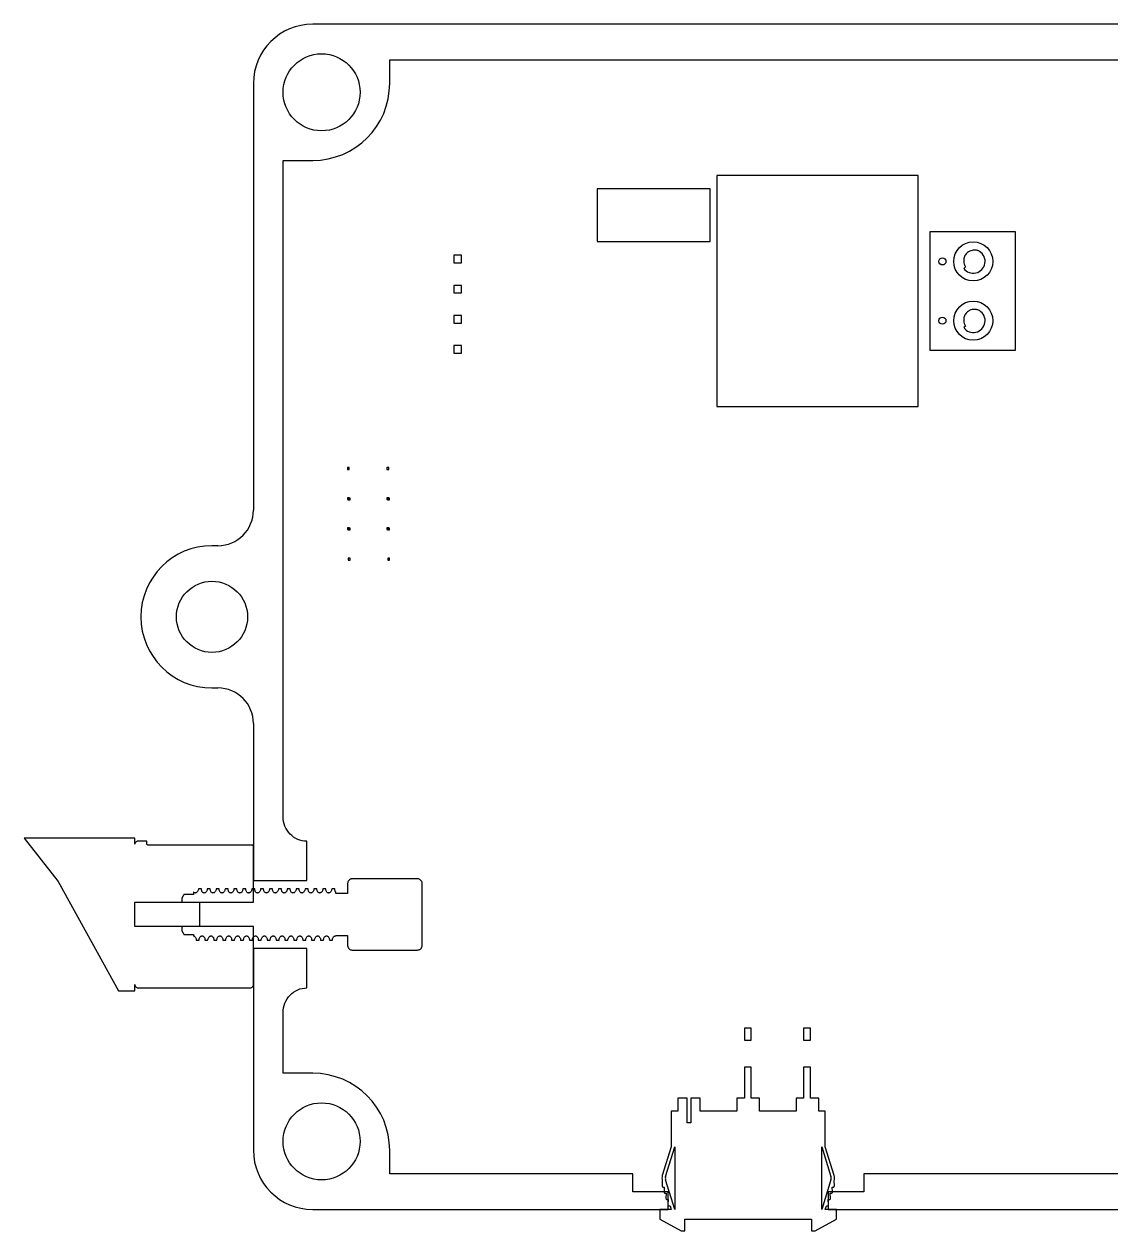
# Model space of a CAD drawing. Header units: millimetres. Extents: x -106 to 841, y -50 to 594.
# Drawn here: x -105.6 to -13.9, y -49.7 to 52.1 of the extents above; entities that cross this region are included whole.
import ezdxf

# ---------------------------------------------------------------- set-up
doc = ezdxf.new("R2010")
doc.units = ezdxf.units.MM

msp = doc.modelspace()

# ---------------------------------------------------------------- linework, layer by layer
for p, q in [((6.993, 52.11), (-81.206, 52.11)), ((-74.706, 47.11), (-74.706, 49.11)), ((-74.706, 49.11), (-6.607, 49.11)), ((-86.206, 47.11), (-86.206, 11.11)), ((-83.706, -14.748), (-83.706, 40.61)), ((-83.706, 40.61), (-81.206, 40.61)), ((-30.117, 39.344), (-47.117, 39.344)), ((-47.117, 39.344), (-47.117, 19.844)), ((-30.117, 19.844), (-30.117, 39.344)), ((-47.664, 38.207), (-57.189, 38.207)), ((-57.189, 38.207), (-57.189, 33.762)), ((-47.664, 33.762), (-47.664, 38.207)), ((-57.189, 33.762), (-47.664, 33.762)), ((-21.912, 34.594), (-29.133, 34.594)), ((-29.133, 34.594), (-29.133, 24.594)), ((-21.912, 24.594), (-21.912, 34.594)), ((-68.647, 32.614), (-69.287, 32.614)), ((-69.287, 32.614), (-69.287, 31.974)), ((-68.647, 31.974), (-68.647, 32.614)), ((-69.287, 31.974), (-68.647, 31.974)), ((-26.114, 31.624), (-26.276, 31.506)), ((-68.647, 30.074), (-69.287, 30.074)), ((-69.287, 30.074), (-69.287, 29.434)), ((-68.647, 29.434), (-68.647, 30.074)), ((-69.287, 29.434), (-68.647, 29.434)), ((-68.647, 27.534), (-69.287, 27.534)), ((-69.287, 27.534), (-69.287, 26.894)), ((-68.647, 26.894), (-68.647, 27.534)), ((-69.287, 26.894), (-68.647, 26.894)), ((-26.114, 26.624), (-26.276, 26.506)), ((-68.647, 24.994), (-69.287, 24.994)), ((-69.287, 24.994), (-69.287, 24.354)), ((-68.647, 24.354), (-68.647, 24.994)), ((-29.133, 24.594), (-21.912, 24.594)), ((-69.287, 24.354), (-68.647, 24.354)), ((-47.117, 19.844), (-30.117, 19.844)), ((-78.275, 14.698), (-78.275, 14.544)), ((-78.121, 14.698), (-78.275, 14.698)), ((-78.275, 14.544), (-78.121, 14.544)), ((-78.121, 14.544), (-78.121, 14.698)), ((-74.938, 14.698), (-74.938, 14.544)), ((-74.785, 14.698), (-74.938, 14.698)), ((-74.938, 14.544), (-74.785, 14.544)), ((-74.785, 14.544), (-74.785, 14.698)), ((-78.275, 12.158), (-78.275, 12.004)), ((-78.121, 12.158), (-78.275, 12.158)), ((-78.275, 12.004), (-78.212, 12.004)), ((-78.212, 12.132), (-78.212, 12.004)), ((-78.121, 12.132), (-78.212, 12.132)), ((-78.212, 12.004), (-78.121, 12.004)), ((-78.212, 12.004), (-78.212, 11.979)), ((-78.212, 11.979), (-78.058, 11.979)), ((-78.121, 12.132), (-78.121, 12.158)), ((-78.121, 12.004), (-78.121, 12.132)), ((-78.058, 12.132), (-78.121, 12.132)), ((-78.058, 11.979), (-78.058, 12.132)), ((-74.938, 12.158), (-74.938, 12.004)), ((-74.785, 12.158), (-74.938, 12.158)), ((-74.938, 12.004), (-74.875, 12.004)), ((-74.875, 12.132), (-74.875, 12.004)), ((-74.785, 12.132), (-74.875, 12.132)), ((-74.875, 12.004), (-74.785, 12.004)), ((-74.875, 12.004), (-74.875, 11.979)), ((-74.875, 11.979), (-74.722, 11.979)), ((-74.785, 12.132), (-74.785, 12.158)), ((-74.785, 12.004), (-74.785, 12.132)), ((-74.722, 12.132), (-74.785, 12.132)), ((-74.722, 11.979), (-74.722, 12.132)), ((-78.275, 9.618), (-78.275, 9.464)), ((-78.121, 9.618), (-78.275, 9.618)), ((-78.275, 9.464), (-78.212, 9.464)), ((-78.212, 9.592), (-78.212, 9.464)), ((-78.121, 9.592), (-78.212, 9.592)), ((-78.212, 9.464), (-78.121, 9.464)), ((-78.212, 9.464), (-78.212, 9.439)), ((-78.212, 9.439), (-78.058, 9.439)), ((-78.121, 9.592), (-78.121, 9.618)), ((-78.121, 9.464), (-78.121, 9.592)), ((-78.058, 9.592), (-78.121, 9.592)), ((-78.058, 9.439), (-78.058, 9.592)), ((-74.938, 9.618), (-74.938, 9.464)), ((-74.785, 9.618), (-74.938, 9.618)), ((-74.938, 9.464), (-74.875, 9.464)), ((-74.875, 9.592), (-74.875, 9.464)), ((-74.785, 9.592), (-74.875, 9.592)), ((-74.875, 9.464), (-74.785, 9.464)), ((-74.875, 9.464), (-74.875, 9.439)), ((-74.875, 9.439), (-74.722, 9.439)), ((-74.785, 9.592), (-74.785, 9.618)), ((-74.785, 9.464), (-74.785, 9.592)), ((-74.722, 9.592), (-74.785, 9.592)), ((-74.722, 9.439), (-74.722, 9.592)), ((-89.206, 8.11), (-89.706, 8.11)), ((-78.212, 7.052), (-78.212, 6.899)), ((-78.058, 7.052), (-78.212, 7.052)), ((-78.212, 6.899), (-78.058, 6.899)), ((-78.058, 6.899), (-78.058, 7.052)), ((-74.875, 7.052), (-74.875, 6.899)), ((-74.722, 7.052), (-74.875, 7.052)), ((-74.875, 6.899), (-74.722, 6.899)), ((-74.722, 6.899), (-74.722, 7.052)), ((-89.706, -3.89), (-89.206, -3.89)), ((-86.206, -6.89), (-86.206, -17.274)), ((-96.206, -16.552), (-105.556, -16.552)), ((-105.556, -16.552), (-102.697, -20.207)), ((-96.206, -17.078), (-96.206, -16.552)), ((-95.206, -16.815), (-95.956, -16.815)), ((-86.306, -17.143), (-95.106, -17.143)), ((-86.206, -17.274), (-86.206, -20.138)), ((-86.206, -17.566), (-86.206, -17.274)), ((-81.706, -20.138), (-81.706, -16.825)), ((-86.206, -17.966), (-86.206, -17.566)), ((-86.206, -20.138), (-86.206, -17.966)), ((-102.697, -20.207), (-97.6, -29.444)), ((-86.206, -20.138), (-81.706, -20.138)), ((-86.206, -20.833), (-86.206, -20.138)), ((-72.356, -19.998), (-77.865, -19.998)), ((-91.26, -21.302), (-92.06, -21.302)), ((-91.26, -21.111), (-91.26, -21.302)), ((-90.6, -20.833), (-90.849, -20.833)), ((-89.85, -20.833), (-90.099, -20.833)), ((-89.1, -20.833), (-89.349, -20.833)), ((-88.35, -20.833), (-88.599, -20.833)), ((-87.6, -20.833), (-87.849, -20.833)), ((-86.85, -20.833), (-87.099, -20.833)), ((-86.207, -20.833), (-86.349, -20.833)), ((-86.1, -20.833), (-86.207, -20.833)), ((-86.206, -21.974), (-86.206, -20.833)), ((-85.35, -20.833), (-85.599, -20.833)), ((-84.6, -20.833), (-84.849, -20.833)), ((-83.85, -20.833), (-84.099, -20.833)), ((-83.1, -20.833), (-83.349, -20.833)), ((-82.35, -20.833), (-82.599, -20.833)), ((-81.6, -20.833), (-81.849, -20.833)), ((-80.85, -20.833), (-81.099, -20.833)), ((-80.1, -20.833), (-80.349, -20.833)), ((-79.35, -20.833), (-79.599, -20.833)), ((-79.26, -21.225), (-79.26, -21.111)), ((-78.26, -21.225), (-79.26, -21.225)), ((-78.26, -20.394), (-78.26, -21.225)), ((-71.96, -25.603), (-71.96, -20.394)), ((-96.206, -24.023), (-96.206, -21.974)), ((-96.206, -21.974), (-90.76, -21.974)), ((-92.26, -21.632), (-92.26, -21.974)), ((-92.26, -21.974), (-90.76, -21.974)), ((-90.76, -21.974), (-86.206, -21.974)), ((-90.76, -21.974), (-90.76, -24.023)), ((-90.76, -24.023), (-96.206, -24.023)), ((-90.76, -24.023), (-92.26, -24.023)), ((-92.26, -24.023), (-92.26, -24.365)), ((-86.206, -24.023), (-90.76, -24.023)), ((-86.206, -24.903), (-86.206, -24.023)), ((-92.06, -24.695), (-91.26, -24.695)), ((-91.26, -24.695), (-91.26, -24.81)), ((-91.046, -25.164), (-90.796, -25.164)), ((-90.296, -25.164), (-90.046, -25.164)), ((-89.546, -25.164), (-89.296, -25.164)), ((-88.796, -25.164), (-88.546, -25.164)), ((-88.046, -25.164), (-87.796, -25.164)), ((-87.296, -25.164), (-87.046, -25.164)), ((-86.546, -25.164), (-86.296, -25.164)), ((-86.296, -25.164), (-86.296, -25.164)), ((-86.206, -25.878), (-86.206, -24.903)), ((-85.796, -25.164), (-85.546, -25.164)), ((-85.046, -25.164), (-84.796, -25.164)), ((-84.296, -25.164), (-84.046, -25.164)), ((-83.546, -25.164), (-83.296, -25.164)), ((-82.796, -25.164), (-82.546, -25.164)), ((-82.046, -25.164), (-81.796, -25.164)), ((-81.296, -25.164), (-81.046, -25.164)), ((-80.546, -25.164), (-80.296, -25.164)), ((-79.796, -25.164), (-79.546, -25.164)), ((-79.26, -24.81), (-79.26, -24.771)), ((-79.26, -24.771), (-78.26, -24.771)), ((-78.26, -24.771), (-78.26, -25.603)), ((-81.706, -25.878), (-86.206, -25.878)), ((-86.206, -25.878), (-86.206, -28.918)), ((-86.206, -27.992), (-86.206, -25.878)), ((-81.706, -29.192), (-81.706, -25.878)), ((-77.865, -25.998), (-72.356, -25.998)), ((-86.206, -28.391), (-86.206, -27.992)), ((-86.206, -28.724), (-86.206, -28.391)), ((-97.6, -29.444), (-96.206, -29.444)), ((-96.206, -29.444), (-96.206, -28.918)), ((-95.956, -29.182), (-86.456, -29.182)), ((-86.206, -28.918), (-86.206, -28.724)), ((-86.206, -28.918), (-86.206, -42.89)), ((-83.706, -36.39), (-83.706, -31.269)), ((-44.206, -32.59), (-44.781, -32.59)), ((-44.781, -32.59), (-44.781, -33.59)), ((-44.781, -33.59), (-44.206, -33.59)), ((-44.206, -33.59), (-44.206, -32.59)), ((-39.206, -32.59), (-39.781, -32.59)), ((-39.781, -32.59), (-39.781, -33.59)), ((-39.781, -33.59), (-39.206, -33.59)), ((-39.206, -33.59), (-39.206, -32.59)), ((-81.206, -36.39), (-83.706, -36.39)), ((-44.206, -35.89), (-44.781, -35.89)), ((-44.781, -35.89), (-44.781, -38.49)), ((-44.206, -38.49), (-44.206, -35.89)), ((-39.206, -35.89), (-39.781, -35.89)), ((-39.781, -35.89), (-39.781, -38.49)), ((-39.206, -38.49), (-39.206, -35.89)), ((-49.606, -38.49), (-50.406, -38.49)), ((-50.406, -38.49), (-50.406, -39.59)), ((-49.606, -40.59), (-49.606, -38.49)), ((-48.506, -38.49), (-49.306, -38.49)), ((-49.306, -38.49), (-49.306, -40.59)), ((-48.506, -39.59), (-48.506, -38.49)), ((-44.781, -38.49), (-45.406, -38.49)), ((-45.406, -38.49), (-45.406, -39.59)), ((-43.506, -38.49), (-44.206, -38.49)), ((-43.506, -39.59), (-43.506, -38.49)), ((-39.781, -38.49), (-40.406, -38.49)), ((-40.406, -38.49), (-40.406, -39.59)), ((-38.506, -38.49), (-39.206, -38.49)), ((-38.506, -39.59), (-38.506, -38.49)), ((-50.406, -39.59), (-50.956, -39.59)), ((-50.956, -39.59), (-50.956, -42.59)), ((-45.406, -39.59), (-48.506, -39.59)), ((-40.406, -39.59), (-43.506, -39.59)), ((-37.956, -39.59), (-38.506, -39.59)), ((-37.956, -42.59), (-37.956, -39.59)), ((-49.306, -40.59), (-49.606, -40.59)), ((-50.956, -42.59), (-51.704, -45.008)), ((-51.43, -45.092), (-50.656, -42.59)), ((-50.656, -42.59), (-50.656, -47.89)), ((-38.256, -47.89), (-38.256, -42.59)), ((-38.256, -42.59), (-37.482, -45.092)), ((-37.208, -45.008), (-37.956, -42.59)), ((-74.706, -44.89), (-74.706, -42.89)), ((-54.206, -44.89), (-74.706, -44.89)), ((-54.206, -46.39), (-54.206, -44.89)), ((-51.704, -45.473), (-51.725, -45.893)), ((-50.656, -47.89), (-51.43, -45.388)), ((-37.482, -45.388), (-38.256, -47.89)), ((-37.188, -45.893), (-37.208, -45.473)), ((-6.607, -44.89), (-34.706, -44.89)), ((-34.706, -44.89), (-34.706, -46.39)), ((-51.561, -46.39), (-54.206, -46.39)), ((-51.625, -45.998), (-51.542, -45.998)), ((-51.561, -46.39), (-51.562, -46.419)), ((-51.542, -45.998), (-51.561, -46.39)), ((-51.206, -46.39), (-51.561, -46.39)), ((-51.462, -46.523), (-51.379, -46.523)), ((-51.379, -46.523), (-51.4, -46.944)), ((-51.206, -47.547), (-51.206, -46.39)), ((-37.352, -46.39), (-37.706, -46.39)), ((-37.706, -46.39), (-37.706, -47.547)), ((-37.513, -46.944), (-37.534, -46.523)), ((-37.534, -46.523), (-37.45, -46.523)), ((-37.352, -46.39), (-37.371, -45.998)), ((-37.371, -45.998), (-37.288, -45.998)), ((-34.706, -46.39), (-37.352, -46.39)), ((-37.35, -46.419), (-37.352, -46.39)), ((-51.3, -47.049), (-51.216, -47.049)), ((-51.216, -47.049), (-51.237, -47.469)), ((-51.206, -47.89), (-51.206, -47.547)), ((-51.137, -47.574), (-51.054, -47.574)), ((-51.054, -47.574), (-50.956, -47.89)), ((-37.956, -47.89), (-37.859, -47.574)), ((-37.859, -47.574), (-37.775, -47.574)), ((-37.706, -47.547), (-37.706, -47.89)), ((-37.675, -47.469), (-37.696, -47.049)), ((-37.696, -47.049), (-37.613, -47.049)), ((-81.206, -47.89), (-51.906, -47.89)), ((-51.906, -47.89), (-51.206, -47.89)), ((-51.206, -47.89), (-51.906, -47.89)), ((-51.906, -47.89), (-51.906, -48.69)), ((-51.906, -48.69), (-50.106, -49.69)), ((-50.956, -47.89), (-51.206, -47.89)), ((-49.806, -49.69), (-49.806, -48.69)), ((-49.806, -48.69), (-49.706, -48.69)), ((-49.706, -48.69), (-39.467, -48.69)), ((-39.467, -48.69), (-39.106, -48.69)), ((-39.106, -48.69), (-39.106, -49.69)), ((-38.806, -49.69), (-37.006, -48.69)), ((-37.706, -47.89), (-37.956, -47.89)), ((-37.706, -47.89), (-37.006, -47.89)), ((-37.006, -47.89), (-37.706, -47.89)), ((-37.006, -47.89), (6.993, -47.89)), ((-37.006, -48.69), (-37.006, -47.89)), ((-50.106, -49.69), (-49.806, -49.69)), ((-39.106, -49.69), (-38.806, -49.69))]:
    msp.add_line(p, q)
for centre, major_axis, start_param, end_param in [((-81.206, 47.11), (-5, 0), 4.712389, 6.2831853), ((-81.206, 47.11), (6.5, 0), 4.712389, 6.2831853), ((-25.467, 32.094), (1, 0), 3.7699112, 7.2945091), ((-25.467, 27.094), (1, 0), 3.7699112, 7.2945091), ((-89.206, 11.11), (0, -3), 0, 1.5707963), ((-89.706, 2.11), (-6, 0), 4.712389, 7.8539816), ((-89.206, -6.89), (3, 0), 0, 1.5707963), ((-81.206, -42.89), (0, 6.5), 4.712389, 6.2831853), ((-81.206, -42.89), (0, -5), 4.712389, 6.2831853), ((-50.953, -45.24), (-0.232, -0.751), 4.712389, 5.3123384), ((-50.953, -45.24), (-0.148, 0.478), 0.970847, 1.5707963), ((-37.96, -45.24), (0.148, -0.478), 0.970847, 1.5707963), ((-37.96, -45.24), (0.232, 0.751), 4.712389, 5.3123384), ((-51.625, -45.898), (-0.0049, -0.0999), 4.712389, 6.3321904), ((-51.462, -46.423), (-0.0049, -0.0999), 4.712389, 6.3321904), ((-37.45, -46.423), (0.1, 0), 4.712389, 6.3321904), ((-37.288, -45.898), (0.1, 0), 4.712389, 6.3321904), ((-51.3, -46.949), (-0.0049, -0.0999), 4.712389, 6.3321904), ((-51.137, -47.474), (-0.0049, -0.0999), 4.712389, 5.5699999), ((-51.137, -47.474), (0.0723, -0.0691), 4.712389, 5.4745795), ((-37.775, -47.474), (0.1, 0), 4.712389, 5.4745795), ((-37.775, -47.474), (0.0723, 0.0691), 4.712389, 5.5699999), ((-37.613, -46.949), (0.1, 0), 4.712389, 6.3321904)]:
    msp.add_ellipse(centre, major_axis=major_axis, ratio=1, start_param=start_param, end_param=end_param)
for centre, major_axis in [((-80.456, 46.36), (0, -3.25)), ((-25.467, 32.094), (-1.65, 0)), ((-28.067, 32.094), (-0.3, 0)), ((-25.467, 27.094), (-1.65, 0)), ((-28.067, 27.094), (-0.3, 0)), ((-89.706, 2.11), (0, -3)), ((-80.456, -42.14), (0, -3.25))]:
    msp.add_ellipse(centre, major_axis=major_axis, ratio=1)
for points, knots in [([(-24.936, 32.941), (-25.039, 32.993), (-25.131, 33.017), (-25.287, 33.045), (-25.379, 33.05), (-25.614, 33.026), (-25.73, 32.98), (-25.886, 32.895), (-25.986, 32.829), (-26.148, 32.633), (-26.202, 32.533), (-26.266, 32.324), (-26.277, 32.218), (-26.266, 32.111)], [-0.22092856, -0.22092856, -0.22092856, -0.22092856, -0.195817, -0.195817, -0.16179175, -0.16179175, -0.10806553, -0.10806553, -0.06536658, -0.06536658, -0.03222023, -0.03222023, -0.00000489, -0.00000489, -0.00000489, -0.00000489]), ([(-26.266, 32.111), (-26.268, 32.024), (-26.256, 31.937), (-26.205, 31.772), (-26.166, 31.695), (-26.114, 31.624)], [-0.053387918, -0.053387918, -0.053387918, -0.053387918, -0.026618969, -0.026618969, 0, 0, 0, 0]), ([(-24.936, 27.941), (-25.039, 27.993), (-25.131, 28.017), (-25.287, 28.045), (-25.379, 28.05), (-25.614, 28.026), (-25.73, 27.98), (-25.886, 27.895), (-25.986, 27.829), (-26.148, 27.633), (-26.202, 27.533), (-26.266, 27.324), (-26.277, 27.218), (-26.266, 27.111)], [-0.22092856, -0.22092856, -0.22092856, -0.22092856, -0.195817, -0.195817, -0.16179175, -0.16179175, -0.10806553, -0.10806553, -0.06536658, -0.06536658, -0.03222023, -0.03222023, -0.00000489, -0.00000489, -0.00000489, -0.00000489]), ([(-26.266, 27.111), (-26.268, 27.024), (-26.256, 26.937), (-26.205, 26.772), (-26.166, 26.695), (-26.114, 26.624)], [-0.053387918, -0.053387918, -0.053387918, -0.053387918, -0.026618969, -0.026618969, 0, 0, 0, 0]), ([(-81.706, -16.825), (-81.952, -16.825), (-82.241, -16.764), (-82.698, -16.567), (-82.946, -16.393), (-83.295, -16.029), (-83.459, -15.774), (-83.648, -15.302), (-83.706, -15.002), (-83.706, -14.748)], [0.601427, 0.601427, 0.601427, 0.601427, 0.67517081, 0.67517081, 0.75082069, 0.75082069, 0.82666714, 0.82666714, 0.90309646, 0.90309646, 0.90309646, 0.90309646]), ([(-95.956, -16.815), (-95.987, -16.815), (-96.022, -16.822), (-96.079, -16.846), (-96.11, -16.867), (-96.154, -16.913), (-96.174, -16.945), (-96.199, -17.006), (-96.206, -17.045), (-96.206, -17.078)], [0, 0, 0, 0, 0.009104975, 0.009104975, 0.018446782, 0.018446782, 0.028094457, 0.028094457, 0.038024614, 0.038024614, 0.038024614, 0.038024614]), ([(-95.106, -17.143), (-95.116, -17.143), (-95.127, -17.141), (-95.145, -17.132), (-95.156, -17.124), (-95.174, -17.105), (-95.183, -17.089), (-95.208, -17.024), (-95.206, -16.958), (-95.206, -16.903), (-95.206, -16.895), (-95.206, -16.887), (-95.206, -16.878)], [-0.027180602, -0.027180602, -0.027180602, -0.027180602, -0.024372022, -0.024372022, -0.021077902, -0.021077902, -0.016482707, -0.016482707, 0, 0, 0, 0.002408965, 0.002408965, 0.002408965, 0.002408965]), ([(-95.206, -16.878), (-95.206, -16.872), (-95.206, -16.865), (-95.206, -16.859), (-95.206, -16.848), (-95.206, -16.835), (-95.206, -16.821), (-95.206, -16.818), (-95.206, -16.815)], [-0.0017571563, -0.0017571563, -0.0017571563, -0.0017571563, 0, 0, 0, 0.0033843487, 0.0033843487, 0.0042031769, 0.0042031769, 0.0042031769, 0.0042031769]), ([(-86.206, -17.274), (-86.206, -17.258), (-86.21, -17.238), (-86.22, -17.208), (-86.229, -17.191), (-86.248, -17.169), (-86.26, -17.158), (-86.282, -17.147), (-86.295, -17.143), (-86.306, -17.143)], [0.016092542, 0.016092542, 0.016092542, 0.016092542, 0.020988365, 0.020988365, 0.025728564, 0.025728564, 0.029805227, 0.029805227, 0.033148087, 0.033148087, 0.033148087, 0.033148087]), ([(-77.865, -19.998), (-77.892, -19.998), (-77.92, -20.001), (-77.983, -20.014), (-78.011, -20.025), (-78.08, -20.059), (-78.127, -20.099), (-78.19, -20.17), (-78.217, -20.208), (-78.253, -20.299), (-78.26, -20.346), (-78.26, -20.394)], [-0.060084139, -0.060084139, -0.060084139, -0.060084139, -0.055301272, -0.055301272, -0.048747882, -0.048747882, -0.029288579, -0.029288579, -0.014465789, -0.014465789, -0.000024809, -0.000024809, -0.000024809, -0.000024809]), ([(-71.96, -20.394), (-71.96, -20.366), (-71.963, -20.339), (-71.976, -20.275), (-71.987, -20.248), (-72.022, -20.179), (-72.061, -20.132), (-72.132, -20.069), (-72.17, -20.042), (-72.261, -20.006), (-72.308, -19.998), (-72.356, -19.998)], [-0.060084139, -0.060084139, -0.060084139, -0.060084139, -0.055301272, -0.055301272, -0.048747882, -0.048747882, -0.029288579, -0.029288579, -0.014465789, -0.014465789, -0.000024809, -0.000024809, -0.000024809, -0.000024809]), ([(-90.849, -20.833), (-90.85, -20.87), (-90.856, -20.908), (-90.877, -20.984), (-90.893, -21.023), (-90.933, -21.088), (-90.955, -21.115), (-91, -21.153), (-91.021, -21.166), (-91.054, -21.179), (-91.065, -21.182), (-91.082, -21.186), (-91.087, -21.186), (-91.096, -21.187), (-91.1, -21.188), (-91.105, -21.188), (-91.108, -21.188), (-91.127, -21.188), (-91.144, -21.185), (-91.185, -21.173), (-91.208, -21.16), (-91.239, -21.134), (-91.25, -21.123), (-91.26, -21.111)], [-0.104893994, -0.104893994, -0.104893994, -0.104893994, -0.092071715, -0.092071715, -0.078007438, -0.078007438, -0.066103646, -0.066103646, -0.057907237, -0.057907237, -0.053936, -0.053936, -0.051979992, -0.051979992, -0.050840595, -0.050840595, -0.05003691, -0.05003691, -0.044211507, -0.044211507, -0.035206984, -0.035206984, -0.030147475, -0.030147475, -0.030147475, -0.030147475]), ([(-90.099, -20.833), (-90.1, -20.867), (-90.105, -20.902), (-90.124, -20.975), (-90.139, -21.014), (-90.177, -21.08), (-90.2, -21.109), (-90.246, -21.15), (-90.269, -21.165), (-90.304, -21.179), (-90.315, -21.182), (-90.332, -21.186), (-90.337, -21.186), (-90.346, -21.187), (-90.35, -21.188), (-90.355, -21.188), (-90.358, -21.188), (-90.377, -21.188), (-90.394, -21.185), (-90.435, -21.173), (-90.458, -21.16), (-90.505, -21.121), (-90.529, -21.091), (-90.568, -21.021), (-90.581, -20.982), (-90.597, -20.91), (-90.6, -20.877), (-90.6, -20.84), (-90.6, -20.836), (-90.6, -20.833)], [-0.10488781, -0.10488781, -0.10488781, -0.10488781, -0.09306574, -0.09306574, -0.07918237, -0.07918237, -0.06696072, -0.06696072, -0.05790724, -0.05790724, -0.053936, -0.053936, -0.05197999, -0.05197999, -0.05084059, -0.05084059, -0.05003691, -0.05003691, -0.04421151, -0.04421151, -0.03520698, -0.03520698, -0.02318558, -0.02318558, -0.01105712, -0.01105712, -0.00109173, -0.00109173, 0, 0, 0, 0]), ([(-89.349, -20.833), (-89.35, -20.862), (-89.354, -20.892), (-89.368, -20.956), (-89.38, -20.991), (-89.412, -21.058), (-89.434, -21.09), (-89.481, -21.138), (-89.503, -21.155), (-89.549, -21.178), (-89.57, -21.185), (-89.596, -21.187), (-89.6, -21.188), (-89.605, -21.188), (-89.608, -21.188), (-89.627, -21.188), (-89.644, -21.185), (-89.685, -21.173), (-89.708, -21.16), (-89.755, -21.121), (-89.779, -21.091), (-89.818, -21.021), (-89.831, -20.982), (-89.847, -20.91), (-89.85, -20.877), (-89.85, -20.84), (-89.85, -20.836), (-89.85, -20.833)], [-0.10488957, -0.10488957, -0.10488957, -0.10488957, -0.09485707, -0.09485707, -0.08250685, -0.08250685, -0.06940184, -0.06940184, -0.05978578, -0.05978578, -0.05197999, -0.05197999, -0.05084059, -0.05084059, -0.05003691, -0.05003691, -0.04421151, -0.04421151, -0.03520698, -0.03520698, -0.02318558, -0.02318558, -0.01105712, -0.01105712, -0.00109173, -0.00109173, 0, 0, 0, 0]), ([(-88.599, -20.833), (-88.6, -20.862), (-88.604, -20.892), (-88.618, -20.956), (-88.63, -20.991), (-88.662, -21.058), (-88.684, -21.09), (-88.731, -21.138), (-88.753, -21.155), (-88.799, -21.178), (-88.82, -21.185), (-88.846, -21.187), (-88.85, -21.188), (-88.855, -21.188), (-88.858, -21.188), (-88.877, -21.188), (-88.894, -21.185), (-88.935, -21.173), (-88.958, -21.16), (-89.005, -21.121), (-89.029, -21.091), (-89.068, -21.021), (-89.081, -20.982), (-89.097, -20.91), (-89.1, -20.877), (-89.1, -20.84), (-89.1, -20.836), (-89.1, -20.833)], [-0.10488957, -0.10488957, -0.10488957, -0.10488957, -0.09485707, -0.09485707, -0.08250685, -0.08250685, -0.06940184, -0.06940184, -0.05978578, -0.05978578, -0.05197999, -0.05197999, -0.05084059, -0.05084059, -0.05003691, -0.05003691, -0.04421151, -0.04421151, -0.03520698, -0.03520698, -0.02318558, -0.02318558, -0.01105712, -0.01105712, -0.00109173, -0.00109173, 0, 0, 0, 0]), ([(-87.849, -20.833), (-87.85, -20.867), (-87.855, -20.902), (-87.874, -20.976), (-87.889, -21.014), (-87.928, -21.08), (-87.95, -21.109), (-87.993, -21.147), (-88.012, -21.16), (-88.051, -21.179), (-88.072, -21.185), (-88.096, -21.187), (-88.1, -21.188), (-88.105, -21.188), (-88.108, -21.188), (-88.127, -21.188), (-88.144, -21.185), (-88.185, -21.173), (-88.208, -21.16), (-88.255, -21.121), (-88.279, -21.091), (-88.318, -21.021), (-88.331, -20.982), (-88.347, -20.91), (-88.35, -20.877), (-88.35, -20.84), (-88.35, -20.836), (-88.35, -20.833)], [-0.10491277, -0.10491277, -0.10491277, -0.10491277, -0.09303546, -0.09303546, -0.07914076, -0.07914076, -0.06693527, -0.06693527, -0.05933381, -0.05933381, -0.05197999, -0.05197999, -0.05084059, -0.05084059, -0.05003691, -0.05003691, -0.04421151, -0.04421151, -0.03520698, -0.03520698, -0.02318558, -0.02318558, -0.01105712, -0.01105712, -0.00109173, -0.00109173, 0, 0, 0, 0]), ([(-87.099, -20.833), (-87.101, -20.872), (-87.107, -20.912), (-87.129, -20.991), (-87.146, -21.03), (-87.187, -21.093), (-87.21, -21.12), (-87.254, -21.155), (-87.273, -21.166), (-87.304, -21.179), (-87.315, -21.182), (-87.332, -21.186), (-87.337, -21.186), (-87.346, -21.187), (-87.35, -21.188), (-87.355, -21.188), (-87.358, -21.188), (-87.377, -21.188), (-87.394, -21.185), (-87.435, -21.173), (-87.458, -21.16), (-87.505, -21.121), (-87.529, -21.091), (-87.568, -21.021), (-87.581, -20.982), (-87.597, -20.91), (-87.6, -20.877), (-87.6, -20.84), (-87.6, -20.836), (-87.6, -20.833)], [-0.10489355, -0.10489355, -0.10489355, -0.10489355, -0.0913259, -0.0913259, -0.07713517, -0.07713517, -0.06546808, -0.06546808, -0.05790724, -0.05790724, -0.053936, -0.053936, -0.05197999, -0.05197999, -0.05084059, -0.05084059, -0.05003691, -0.05003691, -0.04421151, -0.04421151, -0.03520698, -0.03520698, -0.02318558, -0.02318558, -0.01105712, -0.01105712, -0.00109173, -0.00109173, 0, 0, 0, 0]), ([(-86.349, -20.833), (-86.35, -20.867), (-86.355, -20.902), (-86.374, -20.976), (-86.389, -21.014), (-86.428, -21.08), (-86.45, -21.109), (-86.493, -21.147), (-86.512, -21.16), (-86.551, -21.179), (-86.572, -21.185), (-86.596, -21.187), (-86.6, -21.188), (-86.605, -21.188), (-86.608, -21.188), (-86.627, -21.188), (-86.644, -21.185), (-86.685, -21.173), (-86.708, -21.16), (-86.755, -21.121), (-86.779, -21.091), (-86.818, -21.021), (-86.831, -20.982), (-86.847, -20.91), (-86.85, -20.877), (-86.85, -20.84), (-86.85, -20.836), (-86.85, -20.833)], [-0.10491277, -0.10491277, -0.10491277, -0.10491277, -0.09303546, -0.09303546, -0.07914076, -0.07914076, -0.06693527, -0.06693527, -0.05933381, -0.05933381, -0.05197999, -0.05197999, -0.05084059, -0.05084059, -0.05003691, -0.05003691, -0.04421151, -0.04421151, -0.03520698, -0.03520698, -0.02318558, -0.02318558, -0.01105712, -0.01105712, -0.00109173, -0.00109173, 0, 0, 0, 0]), ([(-85.599, -20.833), (-85.6, -20.867), (-85.605, -20.902), (-85.624, -20.976), (-85.639, -21.014), (-85.678, -21.08), (-85.7, -21.109), (-85.743, -21.147), (-85.762, -21.16), (-85.801, -21.179), (-85.822, -21.185), (-85.846, -21.187), (-85.85, -21.188), (-85.855, -21.188), (-85.858, -21.188), (-85.877, -21.188), (-85.894, -21.185), (-85.935, -21.173), (-85.958, -21.16), (-86.005, -21.121), (-86.029, -21.091), (-86.068, -21.021), (-86.081, -20.982), (-86.097, -20.91), (-86.1, -20.877), (-86.1, -20.84), (-86.1, -20.836), (-86.1, -20.833)], [-0.10491277, -0.10491277, -0.10491277, -0.10491277, -0.09303546, -0.09303546, -0.07914076, -0.07914076, -0.06693527, -0.06693527, -0.05933381, -0.05933381, -0.05197999, -0.05197999, -0.05084059, -0.05084059, -0.05003691, -0.05003691, -0.04421151, -0.04421151, -0.03520698, -0.03520698, -0.02318558, -0.02318558, -0.01105712, -0.01105712, -0.00109173, -0.00109173, 0, 0, 0, 0]), ([(-84.849, -20.833), (-84.85, -20.87), (-84.856, -20.908), (-84.877, -20.984), (-84.893, -21.023), (-84.933, -21.088), (-84.955, -21.115), (-85, -21.153), (-85.021, -21.166), (-85.054, -21.179), (-85.065, -21.182), (-85.082, -21.186), (-85.087, -21.186), (-85.096, -21.187), (-85.1, -21.188), (-85.105, -21.188), (-85.108, -21.188), (-85.127, -21.188), (-85.144, -21.185), (-85.185, -21.173), (-85.208, -21.16), (-85.255, -21.121), (-85.279, -21.091), (-85.318, -21.021), (-85.331, -20.982), (-85.347, -20.91), (-85.35, -20.877), (-85.35, -20.84), (-85.35, -20.836), (-85.35, -20.833)], [-0.10489399, -0.10489399, -0.10489399, -0.10489399, -0.09207171, -0.09207171, -0.07800744, -0.07800744, -0.06610365, -0.06610365, -0.05790724, -0.05790724, -0.053936, -0.053936, -0.05197999, -0.05197999, -0.05084059, -0.05084059, -0.05003691, -0.05003691, -0.04421151, -0.04421151, -0.03520698, -0.03520698, -0.02318558, -0.02318558, -0.01105712, -0.01105712, -0.00109173, -0.00109173, 0, 0, 0, 0]), ([(-84.099, -20.833), (-84.1, -20.87), (-84.106, -20.908), (-84.127, -20.984), (-84.143, -21.023), (-84.183, -21.088), (-84.205, -21.115), (-84.25, -21.153), (-84.271, -21.166), (-84.304, -21.179), (-84.315, -21.182), (-84.332, -21.186), (-84.337, -21.186), (-84.346, -21.187), (-84.35, -21.188), (-84.355, -21.188), (-84.358, -21.188), (-84.377, -21.188), (-84.394, -21.185), (-84.435, -21.173), (-84.458, -21.16), (-84.505, -21.121), (-84.529, -21.091), (-84.568, -21.021), (-84.581, -20.982), (-84.597, -20.91), (-84.6, -20.877), (-84.6, -20.84), (-84.6, -20.836), (-84.6, -20.833)], [-0.10489399, -0.10489399, -0.10489399, -0.10489399, -0.09207171, -0.09207171, -0.07800744, -0.07800744, -0.06610365, -0.06610365, -0.05790724, -0.05790724, -0.053936, -0.053936, -0.05197999, -0.05197999, -0.05084059, -0.05084059, -0.05003691, -0.05003691, -0.04421151, -0.04421151, -0.03520698, -0.03520698, -0.02318558, -0.02318558, -0.01105712, -0.01105712, -0.00109173, -0.00109173, 0, 0, 0, 0]), ([(-83.349, -20.833), (-83.35, -20.862), (-83.354, -20.892), (-83.368, -20.956), (-83.38, -20.991), (-83.412, -21.058), (-83.434, -21.09), (-83.481, -21.138), (-83.503, -21.155), (-83.549, -21.178), (-83.57, -21.185), (-83.596, -21.187), (-83.6, -21.188), (-83.605, -21.188), (-83.608, -21.188), (-83.627, -21.188), (-83.644, -21.185), (-83.685, -21.173), (-83.708, -21.16), (-83.755, -21.121), (-83.779, -21.091), (-83.818, -21.021), (-83.831, -20.982), (-83.847, -20.91), (-83.85, -20.877), (-83.85, -20.84), (-83.85, -20.836), (-83.85, -20.833)], [-0.10488957, -0.10488957, -0.10488957, -0.10488957, -0.09485707, -0.09485707, -0.08250685, -0.08250685, -0.06940184, -0.06940184, -0.05978578, -0.05978578, -0.05197999, -0.05197999, -0.05084059, -0.05084059, -0.05003691, -0.05003691, -0.04421151, -0.04421151, -0.03520698, -0.03520698, -0.02318558, -0.02318558, -0.01105712, -0.01105712, -0.00109173, -0.00109173, 0, 0, 0, 0]), ([(-82.599, -20.833), (-82.6, -20.862), (-82.604, -20.892), (-82.618, -20.956), (-82.63, -20.991), (-82.662, -21.058), (-82.684, -21.09), (-82.731, -21.138), (-82.753, -21.155), (-82.799, -21.178), (-82.82, -21.185), (-82.846, -21.187), (-82.85, -21.188), (-82.855, -21.188), (-82.858, -21.188), (-82.877, -21.188), (-82.894, -21.185), (-82.935, -21.173), (-82.958, -21.16), (-83.005, -21.121), (-83.029, -21.091), (-83.068, -21.021), (-83.081, -20.982), (-83.097, -20.91), (-83.1, -20.877), (-83.1, -20.84), (-83.1, -20.836), (-83.1, -20.833)], [-0.10488957, -0.10488957, -0.10488957, -0.10488957, -0.09485707, -0.09485707, -0.08250685, -0.08250685, -0.06940184, -0.06940184, -0.05978578, -0.05978578, -0.05197999, -0.05197999, -0.05084059, -0.05084059, -0.05003691, -0.05003691, -0.04421151, -0.04421151, -0.03520698, -0.03520698, -0.02318558, -0.02318558, -0.01105712, -0.01105712, -0.00109173, -0.00109173, 0, 0, 0, 0]), ([(-81.849, -20.833), (-81.85, -20.87), (-81.856, -20.908), (-81.877, -20.984), (-81.893, -21.023), (-81.933, -21.088), (-81.955, -21.115), (-82, -21.153), (-82.021, -21.166), (-82.054, -21.179), (-82.065, -21.182), (-82.082, -21.186), (-82.087, -21.186), (-82.096, -21.187), (-82.1, -21.188), (-82.105, -21.188), (-82.108, -21.188), (-82.127, -21.188), (-82.144, -21.185), (-82.185, -21.173), (-82.208, -21.16), (-82.255, -21.121), (-82.279, -21.091), (-82.318, -21.021), (-82.331, -20.982), (-82.347, -20.91), (-82.35, -20.877), (-82.35, -20.84), (-82.35, -20.836), (-82.35, -20.833)], [-0.10489399, -0.10489399, -0.10489399, -0.10489399, -0.09207171, -0.09207171, -0.07800744, -0.07800744, -0.06610365, -0.06610365, -0.05790724, -0.05790724, -0.053936, -0.053936, -0.05197999, -0.05197999, -0.05084059, -0.05084059, -0.05003691, -0.05003691, -0.04421151, -0.04421151, -0.03520698, -0.03520698, -0.02318558, -0.02318558, -0.01105712, -0.01105712, -0.00109173, -0.00109173, 0, 0, 0, 0]), ([(-81.099, -20.833), (-81.1, -20.867), (-81.105, -20.902), (-81.124, -20.976), (-81.139, -21.014), (-81.178, -21.08), (-81.2, -21.109), (-81.243, -21.147), (-81.262, -21.16), (-81.301, -21.179), (-81.322, -21.185), (-81.346, -21.187), (-81.35, -21.188), (-81.355, -21.188), (-81.358, -21.188), (-81.377, -21.188), (-81.394, -21.185), (-81.435, -21.173), (-81.458, -21.16), (-81.505, -21.121), (-81.529, -21.091), (-81.568, -21.021), (-81.581, -20.982), (-81.597, -20.91), (-81.6, -20.877), (-81.6, -20.84), (-81.6, -20.836), (-81.6, -20.833)], [-0.10491277, -0.10491277, -0.10491277, -0.10491277, -0.09303546, -0.09303546, -0.07914076, -0.07914076, -0.06693527, -0.06693527, -0.05933381, -0.05933381, -0.05197999, -0.05197999, -0.05084059, -0.05084059, -0.05003691, -0.05003691, -0.04421151, -0.04421151, -0.03520698, -0.03520698, -0.02318558, -0.02318558, -0.01105712, -0.01105712, -0.00109173, -0.00109173, 0, 0, 0, 0]), ([(-80.349, -20.833), (-80.35, -20.87), (-80.356, -20.908), (-80.377, -20.984), (-80.393, -21.023), (-80.433, -21.088), (-80.455, -21.115), (-80.5, -21.153), (-80.521, -21.166), (-80.554, -21.179), (-80.565, -21.182), (-80.582, -21.186), (-80.587, -21.186), (-80.596, -21.187), (-80.6, -21.188), (-80.605, -21.188), (-80.608, -21.188), (-80.627, -21.188), (-80.644, -21.185), (-80.685, -21.173), (-80.708, -21.16), (-80.755, -21.121), (-80.779, -21.091), (-80.818, -21.021), (-80.831, -20.982), (-80.847, -20.91), (-80.85, -20.877), (-80.85, -20.84), (-80.85, -20.836), (-80.85, -20.833)], [-0.10489399, -0.10489399, -0.10489399, -0.10489399, -0.09207171, -0.09207171, -0.07800744, -0.07800744, -0.06610365, -0.06610365, -0.05790724, -0.05790724, -0.053936, -0.053936, -0.05197999, -0.05197999, -0.05084059, -0.05084059, -0.05003691, -0.05003691, -0.04421151, -0.04421151, -0.03520698, -0.03520698, -0.02318558, -0.02318558, -0.01105712, -0.01105712, -0.00109173, -0.00109173, 0, 0, 0, 0]), ([(-79.599, -20.833), (-79.6, -20.862), (-79.604, -20.892), (-79.618, -20.956), (-79.63, -20.991), (-79.662, -21.058), (-79.684, -21.09), (-79.731, -21.138), (-79.753, -21.155), (-79.799, -21.178), (-79.82, -21.185), (-79.846, -21.187), (-79.85, -21.188), (-79.855, -21.188), (-79.858, -21.188), (-79.877, -21.188), (-79.894, -21.185), (-79.935, -21.173), (-79.958, -21.16), (-80.005, -21.121), (-80.029, -21.091), (-80.068, -21.021), (-80.081, -20.982), (-80.097, -20.91), (-80.1, -20.877), (-80.1, -20.84), (-80.1, -20.836), (-80.1, -20.833)], [-0.10488957, -0.10488957, -0.10488957, -0.10488957, -0.09485707, -0.09485707, -0.08250685, -0.08250685, -0.06940184, -0.06940184, -0.05978578, -0.05978578, -0.05197999, -0.05197999, -0.05084059, -0.05084059, -0.05003691, -0.05003691, -0.04421151, -0.04421151, -0.03520698, -0.03520698, -0.02318558, -0.02318558, -0.01105712, -0.01105712, -0.00109173, -0.00109173, 0, 0, 0, 0]), ([(-79.26, -21.111), (-79.274, -21.095), (-79.287, -21.076), (-79.318, -21.021), (-79.331, -20.982), (-79.347, -20.91), (-79.35, -20.877), (-79.35, -20.84), (-79.35, -20.836), (-79.35, -20.833)], [-0.030147475, -0.030147475, -0.030147475, -0.030147475, -0.023185584, -0.023185584, -0.011057121, -0.011057121, -0.00109173, -0.00109173, 0, 0, 0, 0]), ([(-91.26, -24.81), (-91.25, -24.812), (-91.239, -24.815), (-91.204, -24.827), (-91.181, -24.842), (-91.133, -24.884), (-91.109, -24.916), (-91.073, -24.99), (-91.06, -25.028), (-91.047, -25.099), (-91.045, -25.132), (-91.046, -25.164)], [-0.047325761, -0.047325761, -0.047325761, -0.047325761, -0.043623827, -0.043623827, -0.034357947, -0.034357947, -0.021569042, -0.021569042, -0.009669932, -0.009669932, -0.000000002, -0.000000002, -0.000000002, -0.000000002]), ([(-90.796, -25.164), (-90.795, -25.126), (-90.79, -25.088), (-90.769, -25.012), (-90.753, -24.974), (-90.713, -24.909), (-90.69, -24.881), (-90.645, -24.844), (-90.625, -24.831), (-90.592, -24.818), (-90.581, -24.814), (-90.564, -24.811), (-90.558, -24.81), (-90.549, -24.809), (-90.546, -24.809), (-90.541, -24.809), (-90.538, -24.808), (-90.517, -24.808), (-90.498, -24.812), (-90.454, -24.827), (-90.431, -24.842), (-90.383, -24.884), (-90.359, -24.916), (-90.323, -24.99), (-90.31, -25.028), (-90.297, -25.099), (-90.295, -25.132), (-90.296, -25.164)], [-0.10530145, -0.10530145, -0.10530145, -0.10530145, -0.09244085, -0.09244085, -0.07833453, -0.07833453, -0.06639516, -0.06639516, -0.05817426, -0.05817426, -0.05419116, -0.05419116, -0.0522293, -0.0522293, -0.0510865, -0.0510865, -0.05028041, -0.05028041, -0.04362383, -0.04362383, -0.03435795, -0.03435795, -0.02156904, -0.02156904, -0.00966993, -0.00966993, 0, 0, 0, 0]), ([(-90.046, -25.164), (-90.045, -25.126), (-90.04, -25.088), (-90.019, -25.012), (-90.003, -24.974), (-89.963, -24.909), (-89.94, -24.881), (-89.895, -24.844), (-89.875, -24.831), (-89.842, -24.818), (-89.831, -24.814), (-89.814, -24.811), (-89.808, -24.81), (-89.799, -24.809), (-89.796, -24.809), (-89.791, -24.809), (-89.788, -24.808), (-89.767, -24.808), (-89.748, -24.812), (-89.704, -24.827), (-89.681, -24.842), (-89.633, -24.884), (-89.609, -24.916), (-89.573, -24.99), (-89.56, -25.028), (-89.547, -25.099), (-89.545, -25.132), (-89.546, -25.164)], [-0.10530145, -0.10530145, -0.10530145, -0.10530145, -0.09244085, -0.09244085, -0.07833453, -0.07833453, -0.06639516, -0.06639516, -0.05817426, -0.05817426, -0.05419116, -0.05419116, -0.0522293, -0.0522293, -0.0510865, -0.0510865, -0.05028041, -0.05028041, -0.04362383, -0.04362383, -0.03435795, -0.03435795, -0.02156904, -0.02156904, -0.00966993, -0.00966993, 0, 0, 0, 0]), ([(-89.296, -25.164), (-89.295, -25.126), (-89.29, -25.088), (-89.269, -25.012), (-89.253, -24.974), (-89.213, -24.909), (-89.19, -24.881), (-89.145, -24.844), (-89.125, -24.831), (-89.092, -24.818), (-89.081, -24.814), (-89.064, -24.811), (-89.058, -24.81), (-89.049, -24.809), (-89.046, -24.809), (-89.041, -24.809), (-89.038, -24.808), (-89.017, -24.808), (-88.998, -24.812), (-88.954, -24.827), (-88.931, -24.842), (-88.883, -24.884), (-88.859, -24.916), (-88.823, -24.99), (-88.81, -25.028), (-88.797, -25.099), (-88.795, -25.132), (-88.796, -25.164)], [-0.10530145, -0.10530145, -0.10530145, -0.10530145, -0.09244085, -0.09244085, -0.07833453, -0.07833453, -0.06639516, -0.06639516, -0.05817426, -0.05817426, -0.05419116, -0.05419116, -0.0522293, -0.0522293, -0.0510865, -0.0510865, -0.05028041, -0.05028041, -0.04362383, -0.04362383, -0.03435795, -0.03435795, -0.02156904, -0.02156904, -0.00966993, -0.00966993, 0, 0, 0, 0]), ([(-88.546, -25.164), (-88.545, -25.126), (-88.54, -25.088), (-88.519, -25.012), (-88.503, -24.974), (-88.463, -24.909), (-88.44, -24.881), (-88.395, -24.844), (-88.375, -24.831), (-88.342, -24.818), (-88.331, -24.814), (-88.314, -24.811), (-88.308, -24.81), (-88.299, -24.809), (-88.296, -24.809), (-88.291, -24.809), (-88.288, -24.808), (-88.267, -24.808), (-88.248, -24.812), (-88.204, -24.827), (-88.181, -24.842), (-88.133, -24.884), (-88.109, -24.916), (-88.073, -24.99), (-88.06, -25.028), (-88.047, -25.099), (-88.045, -25.132), (-88.046, -25.164)], [-0.10530145, -0.10530145, -0.10530145, -0.10530145, -0.09244085, -0.09244085, -0.07833453, -0.07833453, -0.06639516, -0.06639516, -0.05817426, -0.05817426, -0.05419116, -0.05419116, -0.0522293, -0.0522293, -0.0510865, -0.0510865, -0.05028041, -0.05028041, -0.04362383, -0.04362383, -0.03435795, -0.03435795, -0.02156904, -0.02156904, -0.00966993, -0.00966993, 0, 0, 0, 0]), ([(-87.796, -25.164), (-87.795, -25.126), (-87.79, -25.088), (-87.769, -25.012), (-87.753, -24.974), (-87.713, -24.909), (-87.69, -24.881), (-87.645, -24.844), (-87.625, -24.831), (-87.592, -24.818), (-87.581, -24.814), (-87.564, -24.811), (-87.558, -24.81), (-87.549, -24.809), (-87.546, -24.809), (-87.541, -24.809), (-87.538, -24.808), (-87.517, -24.808), (-87.498, -24.812), (-87.454, -24.827), (-87.431, -24.842), (-87.383, -24.884), (-87.359, -24.916), (-87.323, -24.99), (-87.31, -25.028), (-87.297, -25.099), (-87.295, -25.132), (-87.296, -25.164)], [-0.10530145, -0.10530145, -0.10530145, -0.10530145, -0.09244085, -0.09244085, -0.07833453, -0.07833453, -0.06639516, -0.06639516, -0.05817426, -0.05817426, -0.05419116, -0.05419116, -0.0522293, -0.0522293, -0.0510865, -0.0510865, -0.05028041, -0.05028041, -0.04362383, -0.04362383, -0.03435795, -0.03435795, -0.02156904, -0.02156904, -0.00966993, -0.00966993, 0, 0, 0, 0]), ([(-87.046, -25.164), (-87.045, -25.126), (-87.04, -25.088), (-87.019, -25.012), (-87.003, -24.974), (-86.963, -24.909), (-86.94, -24.881), (-86.895, -24.844), (-86.875, -24.831), (-86.842, -24.818), (-86.831, -24.814), (-86.814, -24.811), (-86.808, -24.81), (-86.799, -24.809), (-86.796, -24.809), (-86.791, -24.809), (-86.788, -24.808), (-86.767, -24.808), (-86.748, -24.812), (-86.704, -24.827), (-86.681, -24.842), (-86.633, -24.884), (-86.609, -24.916), (-86.573, -24.99), (-86.56, -25.028), (-86.547, -25.099), (-86.545, -25.132), (-86.546, -25.164)], [-0.10530145, -0.10530145, -0.10530145, -0.10530145, -0.09244085, -0.09244085, -0.07833453, -0.07833453, -0.06639516, -0.06639516, -0.05817426, -0.05817426, -0.05419116, -0.05419116, -0.0522293, -0.0522293, -0.0510865, -0.0510865, -0.05028041, -0.05028041, -0.04362383, -0.04362383, -0.03435795, -0.03435795, -0.02156904, -0.02156904, -0.00966993, -0.00966993, 0, 0, 0, 0]), ([(-86.296, -25.149), (-86.294, -25.117), (-86.288, -25.084), (-86.269, -25.012), (-86.253, -24.974), (-86.224, -24.926), (-86.215, -24.914), (-86.206, -24.903)], [-0.103669705, -0.103669705, -0.103669705, -0.103669705, -0.092440845, -0.092440845, -0.078334532, -0.078334532, -0.073409467, -0.073409467, -0.073409467, -0.073409467]), ([(-86.206, -24.903), (-86.193, -24.887), (-86.179, -24.872), (-86.145, -24.844), (-86.125, -24.831), (-86.092, -24.818), (-86.081, -24.814), (-86.064, -24.811), (-86.058, -24.81), (-86.049, -24.809), (-86.046, -24.809), (-86.041, -24.809), (-86.038, -24.808), (-86.017, -24.808), (-85.998, -24.812), (-85.954, -24.827), (-85.931, -24.842), (-85.883, -24.884), (-85.859, -24.916), (-85.823, -24.99), (-85.81, -25.028), (-85.797, -25.099), (-85.795, -25.132), (-85.796, -25.164)], [-0.073409467, -0.073409467, -0.073409467, -0.073409467, -0.066395164, -0.066395164, -0.058174261, -0.058174261, -0.054191156, -0.054191156, -0.052229302, -0.052229302, -0.0510865, -0.0510865, -0.050280414, -0.050280414, -0.043623827, -0.043623827, -0.034357947, -0.034357947, -0.021569042, -0.021569042, -0.009669932, -0.009669932, 0, 0, 0, 0]), ([(-85.546, -25.164), (-85.545, -25.126), (-85.54, -25.088), (-85.519, -25.012), (-85.503, -24.974), (-85.463, -24.909), (-85.44, -24.881), (-85.395, -24.844), (-85.375, -24.831), (-85.342, -24.818), (-85.331, -24.814), (-85.314, -24.811), (-85.308, -24.81), (-85.299, -24.809), (-85.296, -24.809), (-85.291, -24.809), (-85.288, -24.808), (-85.267, -24.808), (-85.248, -24.812), (-85.204, -24.827), (-85.181, -24.842), (-85.133, -24.884), (-85.109, -24.916), (-85.073, -24.99), (-85.06, -25.028), (-85.047, -25.099), (-85.045, -25.132), (-85.046, -25.164)], [-0.10530145, -0.10530145, -0.10530145, -0.10530145, -0.09244085, -0.09244085, -0.07833453, -0.07833453, -0.06639516, -0.06639516, -0.05817426, -0.05817426, -0.05419116, -0.05419116, -0.0522293, -0.0522293, -0.0510865, -0.0510865, -0.05028041, -0.05028041, -0.04362383, -0.04362383, -0.03435795, -0.03435795, -0.02156904, -0.02156904, -0.00966993, -0.00966993, 0, 0, 0, 0]), ([(-84.796, -25.164), (-84.795, -25.126), (-84.79, -25.088), (-84.769, -25.012), (-84.753, -24.974), (-84.713, -24.909), (-84.69, -24.881), (-84.645, -24.844), (-84.625, -24.831), (-84.592, -24.818), (-84.581, -24.814), (-84.564, -24.811), (-84.558, -24.81), (-84.549, -24.809), (-84.546, -24.809), (-84.541, -24.809), (-84.538, -24.808), (-84.517, -24.808), (-84.498, -24.812), (-84.454, -24.827), (-84.431, -24.842), (-84.383, -24.884), (-84.359, -24.916), (-84.323, -24.99), (-84.31, -25.028), (-84.297, -25.099), (-84.295, -25.132), (-84.296, -25.164)], [-0.10530145, -0.10530145, -0.10530145, -0.10530145, -0.09244085, -0.09244085, -0.07833453, -0.07833453, -0.06639516, -0.06639516, -0.05817426, -0.05817426, -0.05419116, -0.05419116, -0.0522293, -0.0522293, -0.0510865, -0.0510865, -0.05028041, -0.05028041, -0.04362383, -0.04362383, -0.03435795, -0.03435795, -0.02156904, -0.02156904, -0.00966993, -0.00966993, 0, 0, 0, 0]), ([(-84.046, -25.164), (-84.045, -25.126), (-84.04, -25.088), (-84.019, -25.012), (-84.003, -24.974), (-83.963, -24.909), (-83.94, -24.881), (-83.895, -24.844), (-83.875, -24.831), (-83.842, -24.818), (-83.831, -24.814), (-83.814, -24.811), (-83.808, -24.81), (-83.799, -24.809), (-83.796, -24.809), (-83.791, -24.809), (-83.788, -24.808), (-83.767, -24.808), (-83.748, -24.812), (-83.704, -24.827), (-83.681, -24.842), (-83.633, -24.884), (-83.609, -24.916), (-83.573, -24.99), (-83.56, -25.028), (-83.547, -25.099), (-83.545, -25.132), (-83.546, -25.164)], [-0.10530145, -0.10530145, -0.10530145, -0.10530145, -0.09244085, -0.09244085, -0.07833453, -0.07833453, -0.06639516, -0.06639516, -0.05817426, -0.05817426, -0.05419116, -0.05419116, -0.0522293, -0.0522293, -0.0510865, -0.0510865, -0.05028041, -0.05028041, -0.04362383, -0.04362383, -0.03435795, -0.03435795, -0.02156904, -0.02156904, -0.00966993, -0.00966993, 0, 0, 0, 0]), ([(-83.296, -25.164), (-83.295, -25.126), (-83.29, -25.088), (-83.269, -25.012), (-83.253, -24.974), (-83.213, -24.909), (-83.19, -24.881), (-83.145, -24.844), (-83.125, -24.831), (-83.092, -24.818), (-83.081, -24.814), (-83.064, -24.811), (-83.058, -24.81), (-83.049, -24.809), (-83.046, -24.809), (-83.041, -24.809), (-83.038, -24.808), (-83.017, -24.808), (-82.998, -24.812), (-82.954, -24.827), (-82.931, -24.842), (-82.883, -24.884), (-82.859, -24.916), (-82.823, -24.99), (-82.81, -25.028), (-82.797, -25.099), (-82.795, -25.132), (-82.796, -25.164)], [-0.10530145, -0.10530145, -0.10530145, -0.10530145, -0.09244085, -0.09244085, -0.07833453, -0.07833453, -0.06639516, -0.06639516, -0.05817426, -0.05817426, -0.05419116, -0.05419116, -0.0522293, -0.0522293, -0.0510865, -0.0510865, -0.05028041, -0.05028041, -0.04362383, -0.04362383, -0.03435795, -0.03435795, -0.02156904, -0.02156904, -0.00966993, -0.00966993, 0, 0, 0, 0]), ([(-82.546, -25.164), (-82.545, -25.126), (-82.54, -25.088), (-82.519, -25.012), (-82.503, -24.974), (-82.463, -24.909), (-82.44, -24.881), (-82.395, -24.844), (-82.375, -24.831), (-82.342, -24.818), (-82.331, -24.814), (-82.314, -24.811), (-82.308, -24.81), (-82.299, -24.809), (-82.296, -24.809), (-82.291, -24.809), (-82.288, -24.808), (-82.267, -24.808), (-82.248, -24.812), (-82.204, -24.827), (-82.181, -24.842), (-82.133, -24.884), (-82.109, -24.916), (-82.073, -24.99), (-82.06, -25.028), (-82.047, -25.099), (-82.045, -25.132), (-82.046, -25.164)], [-0.10530145, -0.10530145, -0.10530145, -0.10530145, -0.09244085, -0.09244085, -0.07833453, -0.07833453, -0.06639516, -0.06639516, -0.05817426, -0.05817426, -0.05419116, -0.05419116, -0.0522293, -0.0522293, -0.0510865, -0.0510865, -0.05028041, -0.05028041, -0.04362383, -0.04362383, -0.03435795, -0.03435795, -0.02156904, -0.02156904, -0.00966993, -0.00966993, 0, 0, 0, 0]), ([(-81.796, -25.164), (-81.795, -25.126), (-81.79, -25.088), (-81.769, -25.012), (-81.753, -24.974), (-81.713, -24.909), (-81.69, -24.881), (-81.645, -24.844), (-81.625, -24.831), (-81.592, -24.818), (-81.581, -24.814), (-81.564, -24.811), (-81.558, -24.81), (-81.549, -24.809), (-81.546, -24.809), (-81.541, -24.809), (-81.538, -24.808), (-81.517, -24.808), (-81.498, -24.812), (-81.454, -24.827), (-81.431, -24.842), (-81.383, -24.884), (-81.359, -24.916), (-81.323, -24.99), (-81.31, -25.028), (-81.297, -25.099), (-81.295, -25.132), (-81.296, -25.164)], [-0.10530145, -0.10530145, -0.10530145, -0.10530145, -0.09244085, -0.09244085, -0.07833453, -0.07833453, -0.06639516, -0.06639516, -0.05817426, -0.05817426, -0.05419116, -0.05419116, -0.0522293, -0.0522293, -0.0510865, -0.0510865, -0.05028041, -0.05028041, -0.04362383, -0.04362383, -0.03435795, -0.03435795, -0.02156904, -0.02156904, -0.00966993, -0.00966993, 0, 0, 0, 0]), ([(-81.046, -25.164), (-81.045, -25.126), (-81.04, -25.088), (-81.019, -25.012), (-81.003, -24.974), (-80.963, -24.909), (-80.94, -24.881), (-80.895, -24.844), (-80.875, -24.831), (-80.842, -24.818), (-80.831, -24.814), (-80.814, -24.811), (-80.808, -24.81), (-80.799, -24.809), (-80.796, -24.809), (-80.791, -24.809), (-80.788, -24.808), (-80.767, -24.808), (-80.748, -24.812), (-80.704, -24.827), (-80.681, -24.842), (-80.633, -24.884), (-80.609, -24.916), (-80.573, -24.99), (-80.56, -25.028), (-80.547, -25.099), (-80.545, -25.132), (-80.546, -25.164)], [-0.10530145, -0.10530145, -0.10530145, -0.10530145, -0.09244085, -0.09244085, -0.07833453, -0.07833453, -0.06639516, -0.06639516, -0.05817426, -0.05817426, -0.05419116, -0.05419116, -0.0522293, -0.0522293, -0.0510865, -0.0510865, -0.05028041, -0.05028041, -0.04362383, -0.04362383, -0.03435795, -0.03435795, -0.02156904, -0.02156904, -0.00966993, -0.00966993, 0, 0, 0, 0]), ([(-80.296, -25.164), (-80.295, -25.126), (-80.29, -25.088), (-80.269, -25.012), (-80.253, -24.974), (-80.213, -24.909), (-80.19, -24.881), (-80.145, -24.844), (-80.125, -24.831), (-80.092, -24.818), (-80.081, -24.814), (-80.064, -24.811), (-80.058, -24.81), (-80.049, -24.809), (-80.046, -24.809), (-80.041, -24.809), (-80.038, -24.808), (-80.017, -24.808), (-79.998, -24.812), (-79.954, -24.827), (-79.931, -24.842), (-79.883, -24.884), (-79.859, -24.916), (-79.823, -24.99), (-79.81, -25.028), (-79.797, -25.099), (-79.795, -25.132), (-79.796, -25.164)], [-0.10530145, -0.10530145, -0.10530145, -0.10530145, -0.09244085, -0.09244085, -0.07833453, -0.07833453, -0.06639516, -0.06639516, -0.05817426, -0.05817426, -0.05419116, -0.05419116, -0.0522293, -0.0522293, -0.0510865, -0.0510865, -0.05028041, -0.05028041, -0.04362383, -0.04362383, -0.03435795, -0.03435795, -0.02156904, -0.02156904, -0.00966993, -0.00966993, 0, 0, 0, 0]), ([(-79.546, -25.164), (-79.545, -25.126), (-79.54, -25.088), (-79.519, -25.012), (-79.503, -24.974), (-79.463, -24.909), (-79.44, -24.881), (-79.395, -24.844), (-79.375, -24.831), (-79.342, -24.818), (-79.331, -24.814), (-79.314, -24.811), (-79.308, -24.81), (-79.299, -24.809), (-79.296, -24.809), (-79.291, -24.809), (-79.288, -24.808), (-79.277, -24.808), (-79.269, -24.809), (-79.26, -24.81)], [-0.105301454, -0.105301454, -0.105301454, -0.105301454, -0.092440845, -0.092440845, -0.078334532, -0.078334532, -0.066395164, -0.066395164, -0.058174261, -0.058174261, -0.054191156, -0.054191156, -0.052229302, -0.052229302, -0.0510865, -0.0510865, -0.050280414, -0.050280414, -0.047325761, -0.047325761, -0.047325761, -0.047325761]), ([(-78.26, -25.603), (-78.26, -25.63), (-78.258, -25.657), (-78.245, -25.721), (-78.233, -25.748), (-78.199, -25.818), (-78.16, -25.865), (-78.088, -25.928), (-78.05, -25.955), (-77.96, -25.991), (-77.913, -25.998), (-77.865, -25.998)], [-0.060084139, -0.060084139, -0.060084139, -0.060084139, -0.055301272, -0.055301272, -0.048747882, -0.048747882, -0.029288579, -0.029288579, -0.014465789, -0.014465789, -0.000024809, -0.000024809, -0.000024809, -0.000024809]), ([(-72.356, -25.998), (-72.328, -25.998), (-72.301, -25.996), (-72.237, -25.983), (-72.21, -25.971), (-72.141, -25.937), (-72.094, -25.898), (-72.031, -25.826), (-72.004, -25.788), (-71.968, -25.698), (-71.96, -25.651), (-71.96, -25.603)], [-0.060084139, -0.060084139, -0.060084139, -0.060084139, -0.055301272, -0.055301272, -0.048747882, -0.048747882, -0.029288579, -0.029288579, -0.014465789, -0.014465789, -0.000024809, -0.000024809, -0.000024809, -0.000024809]), ([(-96.206, -28.918), (-96.206, -28.952), (-96.199, -28.991), (-96.174, -29.051), (-96.154, -29.084), (-96.11, -29.129), (-96.079, -29.15), (-96.022, -29.174), (-95.987, -29.182), (-95.956, -29.182)], [-0.038024614, -0.038024614, -0.038024614, -0.038024614, -0.028094457, -0.028094457, -0.018446782, -0.018446782, -0.009104975, -0.009104975, 0, 0, 0, 0]), ([(-86.456, -29.182), (-86.426, -29.182), (-86.39, -29.174), (-86.334, -29.15), (-86.303, -29.129), (-86.259, -29.084), (-86.238, -29.051), (-86.214, -28.991), (-86.206, -28.952), (-86.206, -28.918)], [0, 0, 0, 0, 0.009104975, 0.009104975, 0.018446782, 0.018446782, 0.028094457, 0.028094457, 0.038024614, 0.038024614, 0.038024614, 0.038024614]), ([(-83.706, -31.269), (-83.706, -31.014), (-83.648, -30.714), (-83.459, -30.243), (-83.295, -29.987), (-82.946, -29.623), (-82.698, -29.449), (-82.241, -29.252), (-81.952, -29.192), (-81.706, -29.192)], [0.29975844, 0.29975844, 0.29975844, 0.29975844, 0.37618776, 0.37618776, 0.45203421, 0.45203421, 0.52768408, 0.52768408, 0.6014279, 0.6014279, 0.6014279, 0.6014279])]:
    msp.add_open_spline(points, degree=3, knots=knots)
for points, weights in [([(-92.06, -21.302), (-92.171, -21.473), (-92.26, -21.632)], [1.00000000442, 1.00213846561, 1.00000000528]), ([(-92.26, -24.365), (-92.171, -24.523), (-92.06, -24.695)], [1.00000000528, 1.00213846561, 1.00000000442])]:
    msp.add_rational_spline(points, weights, degree=2)
msp.add_open_spline([(-86.296, -25.164), (-86.296, -25.159), (-86.296, -25.154), (-86.296, -25.149)], degree=3)

doc.saveas('drawing.dxf')
